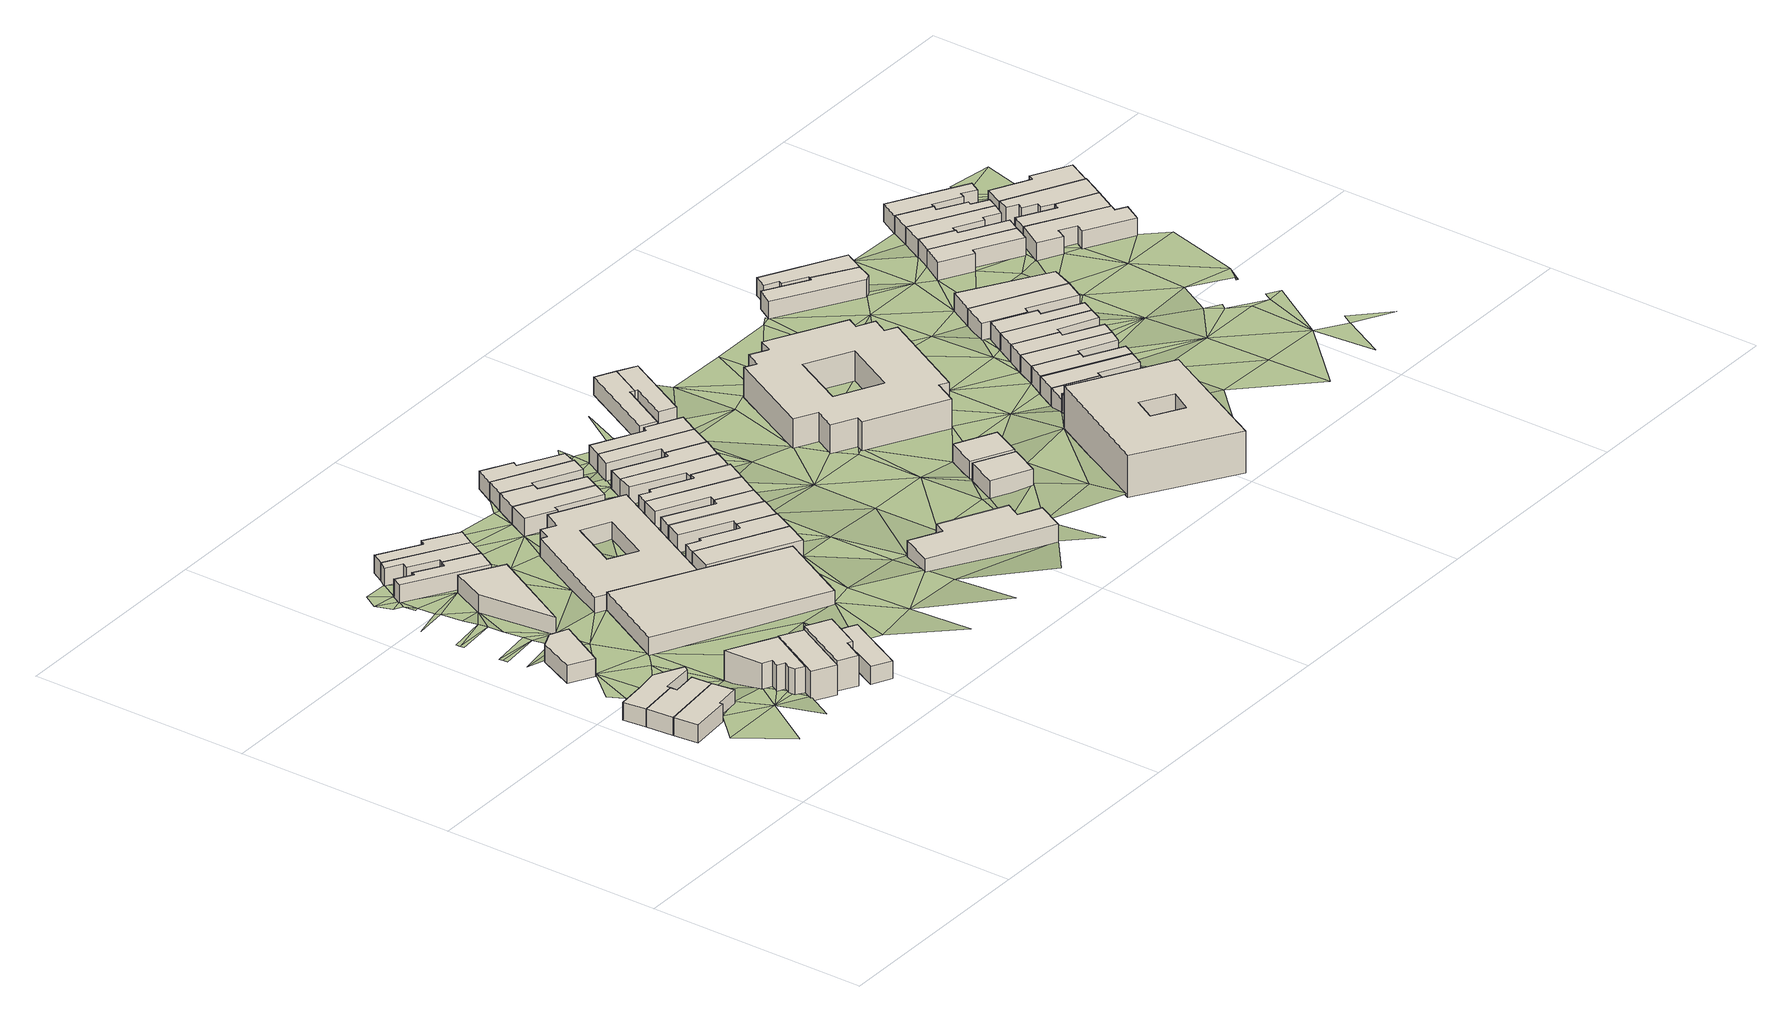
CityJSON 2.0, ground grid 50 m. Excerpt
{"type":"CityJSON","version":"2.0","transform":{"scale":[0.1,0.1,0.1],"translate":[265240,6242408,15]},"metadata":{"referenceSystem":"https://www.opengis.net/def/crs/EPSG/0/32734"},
"CityObjects":{
"building1":{"type":"Building","attributes":{"address":"89 Durham Avenue Salt River Cape Town","building":"house","building:levels":1,"building_height":4.1,"plus_code":"4FRW3F96+343","ground_height":18.33,"roof_height":22.43},"geometry":[{"type":"Solid","lod":"1","boundaries":[[[[0,1,2,3]],[[1,4,5,2]],[[4,6,7,5]],[[6,8,9,7]],[[8,10,11,9]],[[10,0,3,11]],[[3,2,5,7,9,11]],[[10,8,6,4,1,0]]]]}]},
"building2":{"type":"Building","attributes":{"address":"87 Durham Avenue Salt River Cape Town","building":"house","building:levels":1,"building_height":4.1,"plus_code":"4FRW3F96+34F","ground_height":18.33,"roof_height":22.43},"geometry":[{"type":"Solid","lod":"1","boundaries":[[[[1,0,3,2]],[[0,12,13,3]],[[12,14,15,13]],[[14,16,17,15]],[[16,18,19,17]],[[18,1,2,19]],[[2,3,13,15,17,19]],[[18,16,14,12,0,1]]]]}]},
"building3":{"type":"Building","attributes":{"address":"85 Durham Avenue Salt River Cape Town","building":"house","building:levels":1,"building_height":4.1,"plus_code":"4FRW3F96+443","ground_height":18.33,"roof_height":22.43},"geometry":[{"type":"Solid","lod":"1","boundaries":[[[[18,16,17,19]],[[16,20,21,17]],[[20,22,23,21]],[[22,24,25,23]],[[24,26,27,25]],[[26,28,29,27]],[[28,30,31,29]],[[30,18,19,31]],[[19,17,21,23,25,27,29,31]],[[30,28,26,24,22,20,16,18]]]]}]},
"building4":{"type":"Building","attributes":{"building":"yes","building:levels":1,"building_height":4.1,"plus_code":"4FRW3F96+54P","ground_height":17.93,"roof_height":22.03},"geometry":[{"type":"Solid","lod":"1","boundaries":[[[[32,33,34,35]],[[33,36,37,34]],[[36,38,39,37]],[[38,40,41,39]],[[40,32,35,41]],[[35,34,37,39,41]],[[40,38,36,33,32]]]]}]},
"building5":{"type":"Building","attributes":{"address":"1 Swift Street Salt River Cape Town","building":"house","building:levels":2,"building_height":6.9,"plus_code":"4FRW3F96+362","ground_height":18.33,"roof_height":25.23},"geometry":[{"type":"Solid","lod":"1","boundaries":[[[[42,43,44,45]],[[43,46,47,44]],[[46,48,49,47]],[[48,50,51,49]],[[50,52,53,51]],[[52,54,55,53]],[[54,56,57,55]],[[56,58,59,57]],[[58,42,45,59]],[[45,44,47,49,51,53,55,57,59]],[[58,56,54,52,50,48,46,43,42]]]]}]},
"building6":{"type":"Building","attributes":{"address":"3 Swift Street Salt River Cape Town","building":"house","building:levels":2,"building_height":6.9,"plus_code":"4FRW3F96+26P","ground_height":18.49,"roof_height":25.39},"geometry":[{"type":"Solid","lod":"1","boundaries":[[[[60,61,62,63]],[[61,64,65,62]],[[64,66,67,65]],[[66,68,69,67]],[[68,60,63,69]],[[63,62,65,67,69]],[[68,66,64,61,60]]]]}]},
"building7":{"type":"Building","attributes":{"address":"5 Swift Street Salt River Cape Town","building":"house","building:levels":2,"building_height":6.9,"plus_code":"4FRW3F96+27C","ground_height":19.42,"roof_height":26.32},"geometry":[{"type":"Solid","lod":"1","boundaries":[[[[70,71,72,73]],[[71,74,75,72]],[[74,76,77,75]],[[76,78,79,77]],[[78,80,81,79]],[[80,70,73,81]],[[73,72,75,77,79,81]],[[80,78,76,74,71,70]]]]}]},
"building8":{"type":"Building","attributes":{"address":"7 Swift Street Salt River Cape Town","building":"house","building:levels":1,"building_height":4.1,"plus_code":"4FRW3F96+278","ground_height":19.42,"roof_height":23.52},"geometry":[{"type":"Solid","lod":"1","boundaries":[[[[82,70,83,84]],[[70,80,85,83]],[[80,86,87,85]],[[86,88,89,87]],[[88,90,91,89]],[[90,82,84,91]],[[84,83,85,87,89,91]],[[90,88,86,80,70,82]]]]}]},
"building9":{"type":"Building","attributes":{"address":"80 Burns Road Salt River Cape Town","building":"house","building:levels":1,"building_height":4.1,"plus_code":"4FRW3F96+65W","ground_height":17.17,"roof_height":21.27},"geometry":[{"type":"Solid","lod":"1","boundaries":[[[[92,93,94,95]],[[93,96,97,94]],[[96,98,99,97]],[[98,92,95,99]],[[95,94,97,99]],[[98,96,93,92]]]]}]},
"building10":{"type":"Building","attributes":{"address":"78 Burns Road Salt River Cape Town","building":"house","building:levels":1,"building_height":4.1,"plus_code":"4FRW3F96+859","ground_height":17.17,"roof_height":21.27},"geometry":[{"type":"Solid","lod":"1","boundaries":[[[[100,101,102,103]],[[101,104,105,102]],[[104,106,107,105]],[[106,108,109,107]],[[108,110,111,109]],[[110,112,113,111]],[[112,114,115,113]],[[114,100,103,115]],[[103,102,105,107,109,111,113,115]],[[114,112,110,108,106,104,101,100]]]]}]},
"building11":{"type":"Building","attributes":{"address":"76 Burns Road Salt River Cape Town","building":"house","building:levels":1,"building_height":4.1,"plus_code":"4FRW3F96+85Q","ground_height":17.17,"roof_height":21.27},"geometry":[{"type":"Solid","lod":"1","boundaries":[[[[114,116,117,115]],[[116,118,119,117]],[[118,120,121,119]],[[120,122,123,121]],[[122,124,125,123]],[[124,126,127,125]],[[126,100,103,127]],[[100,114,115,103]],[[115,117,119,121,123,125,127,103]],[[100,126,124,122,120,118,116,114]]]]}]},
"building12":{"type":"Building","attributes":{"address":"74 Burns Road Salt River Cape Town","building":"house","building:levels":1,"building_height":4.1,"plus_code":"4FRW3F96+86V","ground_height":17.23,"roof_height":21.33},"geometry":[{"type":"Solid","lod":"1","boundaries":[[[[116,128,129,117]],[[128,130,131,129]],[[130,132,133,131]],[[132,134,135,133]],[[134,118,119,135]],[[118,116,117,119]],[[117,129,131,133,135,119]],[[118,134,132,130,128,116]]]]}]},
"building13":{"type":"Building","attributes":{"address":"4 Swift Street Salt River Cape Town","building":"retail","building:levels":1,"building_height":4.1,"plus_code":"4FRW3F96+47P","ground_height":17.9,"roof_height":22},"geometry":[{"type":"Solid","lod":"1","boundaries":[[[[136,137,138,139]],[[137,140,141,138]],[[140,142,143,141]],[[142,136,139,143]],[[139,138,141,143]],[[142,140,137,136]]]]}]},
"building14":{"type":"Building","attributes":{"address":"City Mission 73 Burns Road Salt River Cape Town","building":"yes","building:levels":1,"amenity":"social_facility","social_facility":"outreach","operator":"City Mission","building_height":4.1,"plus_code":"4FRW3F96+67V","ground_height":16.98,"roof_height":21.08},"geometry":[{"type":"Solid","lod":"1","boundaries":[[[[144,145,146,147]],[[145,148,149,146]],[[148,150,151,149]],[[150,152,153,151]],[[152,154,155,153]],[[154,156,157,155]],[[156,158,159,157]],[[158,144,147,159]],[[160,161,162,163]],[[161,164,165,162]],[[164,166,167,165]],[[166,160,163,167]],[[147,146,149,151,153,155,157,159],[163,162,165,167]],[[158,156,154,152,150,148,145,144],[166,164,161,160]]]]}]},
"building15":{"type":"Building","attributes":{"address":"74 Coleridge Road Salt River Cape Town","building":"house","building:levels":1,"building_height":4.1,"plus_code":"4FRW3F96+592","ground_height":18.26,"roof_height":22.36},"geometry":[{"type":"Solid","lod":"1","boundaries":[[[[168,169,170,171]],[[169,172,173,170]],[[172,174,175,173]],[[174,168,171,175]],[[171,170,173,175]],[[174,172,169,168]]]]}]},
"building16":{"type":"Building","attributes":{"address":"72 Coleridge Road Salt River Cape Town","building":"house","building:levels":1,"building_height":4.1,"plus_code":"4FRW3F96+598","ground_height":18.26,"roof_height":22.36},"geometry":[{"type":"Solid","lod":"1","boundaries":[[[[176,177,178,179]],[[177,180,181,178]],[[180,182,183,181]],[[182,184,185,183]],[[184,169,170,185]],[[169,168,171,170]],[[168,186,187,171]],[[186,176,179,187]],[[179,178,181,183,185,170,171,187]],[[186,168,169,184,182,180,177,176]]]]}]},
"building17":{"type":"Building","attributes":{"address":"71 Burns Road Salt River Cape Town","building":"house","building:levels":1,"building_height":4.1,"plus_code":"4FRW3F96+884","ground_height":16.98,"roof_height":21.08},"geometry":[{"type":"Solid","lod":"1","boundaries":[[[[188,189,190,191]],[[189,192,193,190]],[[192,194,195,193]],[[194,196,197,195]],[[196,198,199,197]],[[198,188,191,199]],[[191,190,193,195,197,199]],[[198,196,194,192,189,188]]]]}]},
"building18":{"type":"Building","attributes":{"address":"70 Coleridge Road Salt River Cape Town","building":"house","building:levels":1,"building_height":4.1,"plus_code":"4FRW3F96+59W","ground_height":18.25,"roof_height":22.35},"geometry":[{"type":"Solid","lod":"1","boundaries":[[[[200,201,202,203]],[[201,204,205,202]],[[204,206,207,205]],[[206,208,209,207]],[[208,210,211,209]],[[210,200,203,211]],[[203,202,205,207,209,211]],[[210,208,206,204,201,200]]]]}]},
"building19":{"type":"Building","attributes":{"address":"69 Burns Road Salt River Cape Town","building":"house","building:levels":1,"building_height":4.1,"plus_code":"4FRW3F96+889","ground_height":16.98,"roof_height":21.08},"geometry":[{"type":"Solid","lod":"1","boundaries":[[[[212,188,191,213]],[[188,198,199,191]],[[198,214,215,199]],[[214,216,217,215]],[[216,218,219,217]],[[218,212,213,219]],[[213,191,199,215,217,219]],[[218,216,214,198,188,212]]]]}]},
"building20":{"type":"Building","attributes":{"address":"68 Coleridge Road Salt River Cape Town","building":"house","building:levels":1,"building_height":4.1,"plus_code":"4FRW3F96+6C2","ground_height":18.06,"roof_height":22.16},"geometry":[{"type":"Solid","lod":"1","boundaries":[[[[220,221,222,223]],[[221,224,225,222]],[[224,226,227,225]],[[226,228,229,227]],[[228,230,231,229]],[[230,220,223,231]],[[223,222,225,227,229,231]],[[230,228,226,224,221,220]]]]}]},
"building21":{"type":"Building","attributes":{"address":"67 Burns Road Salt River Cape Town","building":"house","building:levels":1,"building_height":4.1,"plus_code":"4FRW3F96+88Q","ground_height":16.98,"roof_height":21.08},"geometry":[{"type":"Solid","lod":"1","boundaries":[[[[232,212,213,233]],[[212,218,219,213]],[[218,234,235,219]],[[234,236,237,235]],[[236,238,239,237]],[[238,232,233,239]],[[233,213,219,235,237,239]],[[238,236,234,218,212,232]]]]}]},
"building22":{"type":"Building","attributes":{"address":"66 Coleridge Road Salt River Cape Town","building":"house","building:levels":1,"building_height":4.1,"plus_code":"4FRW3F96+6CC","ground_height":18.06,"roof_height":22.16},"geometry":[{"type":"Solid","lod":"1","boundaries":[[[[240,241,242,243]],[[241,244,245,242]],[[244,246,247,245]],[[246,220,223,247]],[[220,230,231,223]],[[230,240,243,231]],[[243,242,245,247,223,231]],[[230,220,246,244,241,240]]]]}]},
"building23":{"type":"Building","attributes":{"address":"65 Burns Road Salt River Cape Town","building":"house","building:levels":1,"building_height":4.1,"plus_code":"4FRW3F96+89V","ground_height":16.74,"roof_height":20.84},"geometry":[{"type":"Solid","lod":"1","boundaries":[[[[248,249,250,251]],[[249,252,253,250]],[[252,254,255,253]],[[254,256,257,255]],[[256,258,259,257]],[[258,248,251,259]],[[251,250,253,255,257,259]],[[258,256,254,252,249,248]]]]}]},
"building24":{"type":"Building","attributes":{"address":"64 Coleridge Road Salt River Cape Town","building":"house","building:levels":1,"building_height":4.1,"plus_code":"4FRW3F96+6CM","ground_height":18.06,"roof_height":22.16},"geometry":[{"type":"Solid","lod":"1","boundaries":[[[[260,261,262,263]],[[261,264,265,262]],[[264,266,267,265]],[[266,268,269,267]],[[268,241,242,269]],[[241,240,243,242]],[[240,270,271,243]],[[270,260,263,271]],[[263,262,265,267,269,242,243,271]],[[270,240,241,268,266,264,261,260]]]]}]},
"building25":{"type":"Building","attributes":{"building":"school","building:levels":1,"building_height":4.1,"plus_code":"4FRW3F96+2FQ","ground_height":17.71,"roof_height":21.81},"geometry":[{"type":"Solid","lod":"1","boundaries":[[[[272,273,274,275]],[[273,276,277,274]],[[276,278,279,277]],[[278,280,281,279]],[[280,282,283,281]],[[282,284,285,283]],[[284,286,287,285]],[[286,272,275,287]],[[275,274,277,279,281,283,285,287]],[[286,284,282,280,278,276,273,272]]]]}]},
"building26":{"type":"Building","attributes":{"address":"62 Coleridge Road Salt River Cape Town","building":"house","building:levels":1,"building_height":4.1,"plus_code":"4FRW3F96+7C7","ground_height":17.47,"roof_height":21.57},"geometry":[{"type":"Solid","lod":"1","boundaries":[[[[288,289,290,291]],[[289,292,293,290]],[[292,294,295,293]],[[294,296,297,295]],[[296,298,299,297]],[[298,288,291,299]],[[291,290,293,295,297,299]],[[298,296,294,292,289,288]]]]}]},
"building27":{"type":"Building","attributes":{"address":"60 Coleridge Road Salt River Cape Town","building":"house","building:levels":1,"building_height":4.1,"plus_code":"4FRW3F96+7C9","ground_height":17.25,"roof_height":21.35},"geometry":[{"type":"Solid","lod":"1","boundaries":[[[[300,301,302,303]],[[301,304,305,302]],[[304,306,307,305]],[[306,308,309,307]],[[308,310,311,309]],[[310,300,303,311]],[[303,302,305,307,309,311]],[[310,308,306,304,301,300]]]]}]},
"building28":{"type":"Building","attributes":{"address":"58 Coleridge Road Salt River Cape Town","building":"house","building:levels":1,"building_height":4.1,"plus_code":"4FRW3F96+7CX","ground_height":17.21,"roof_height":21.31},"geometry":[{"type":"Solid","lod":"1","boundaries":[[[[312,313,314,315]],[[313,316,317,314]],[[316,318,319,317]],[[318,320,321,319]],[[320,322,323,321]],[[322,312,315,323]],[[315,314,317,319,321,323]],[[322,320,318,316,313,312]]]]}]},
"building29":{"type":"Building","attributes":{"address":"56 Coleridge Road Salt River Cape Town","building":"house","building:levels":1,"building_height":4.1,"plus_code":"4FRW3F96+8F3","ground_height":17.21,"roof_height":21.31},"geometry":[{"type":"Solid","lod":"1","boundaries":[[[[312,324,325,315]],[[324,326,327,325]],[[326,328,329,327]],[[328,330,331,329]],[[330,313,314,331]],[[313,312,315,314]],[[315,325,327,329,331,314]],[[313,330,328,326,324,312]]]]}]},
"building30":{"type":"Building","attributes":{"building":"school","building:levels":1,"building_height":4.1,"plus_code":"4FRW3F96+3HH","ground_height":17.55,"roof_height":21.65},"geometry":[{"type":"Solid","lod":"1","boundaries":[[[[332,333,334,335]],[[333,336,337,334]],[[336,338,339,337]],[[338,332,335,339]],[[335,334,337,339]],[[338,336,333,332]]]]}]},
"building31":{"type":"Building","attributes":{"address":"12 Dryden Street Salt River Cape Town","building":"house","building:levels":1,"building_height":4.1,"plus_code":"4FRW3F96+8FQ","ground_height":16.29,"roof_height":20.39},"geometry":[{"type":"Solid","lod":"1","boundaries":[[[[340,341,342,343]],[[341,344,345,342]],[[344,346,347,345]],[[346,348,349,347]],[[348,350,351,349]],[[350,340,343,351]],[[343,342,345,347,349,351]],[[350,348,346,344,341,340]]]]}]},
"building32":{"type":"Building","attributes":{"building":"school","building:levels":1,"building_height":4.1,"plus_code":"4FRW3F96+3JR","ground_height":17.13,"roof_height":21.23},"geometry":[{"type":"Solid","lod":"1","boundaries":[[[[352,353,354,355]],[[353,356,357,354]],[[356,358,359,357]],[[358,352,355,359]],[[355,354,357,359]],[[358,356,353,352]]]]}]},
"building33":{"type":"Building","attributes":{"address":"14 Dryden Street Salt River Cape Town","building":"house","building:levels":1,"building_height":4.1,"plus_code":"4FRW3F96+8GP","ground_height":16.29,"roof_height":20.39},"geometry":[{"type":"Solid","lod":"1","boundaries":[[[[350,348,349,351]],[[348,360,361,349]],[[360,362,363,361]],[[362,364,365,363]],[[364,366,367,365]],[[366,350,351,367]],[[351,349,361,363,365,367]],[[366,364,362,360,348,350]]]]}]},
"building34":{"type":"Building","attributes":{"building":"school","building:levels":2,"building_height":6.9,"plus_code":"4FRW3F96+6MG","ground_height":16.55,"roof_height":23.45},"geometry":[{"type":"Solid","lod":"1","boundaries":[[[[368,369,370,371]],[[369,372,373,370]],[[372,374,375,373]],[[374,376,377,375]],[[376,378,379,377]],[[378,380,381,379]],[[380,382,383,381]],[[382,384,385,383]],[[384,386,387,385]],[[386,388,389,387]],[[388,390,391,389]],[[390,392,393,391]],[[392,394,395,393]],[[394,396,397,395]],[[396,398,399,397]],[[398,400,401,399]],[[400,402,403,401]],[[402,368,371,403]],[[404,405,406,407]],[[405,408,409,406]],[[408,410,411,409]],[[410,404,407,411]],[[371,370,373,375,377,379,381,383,385,387,389,391,393,395,397,399,401,403],[407,406,409,411]],[[402,400,398,396,394,392,390,388,386,384,382,380,378,376,374,372,369,368],[410,408,405,404]]]]}]},
"building35":{"type":"Building","attributes":{"address":"Swift Studio 97 Cecil Road Salt River 7925 Cape Town","building":"apartments","building:levels":3,"building:flats":"2","building_height":9.7,"plus_code":"4FRW3F96+2M3","ground_height":18.46,"roof_height":28.16},"geometry":[{"type":"Solid","lod":"1","boundaries":[[[[412,413,414,415]],[[413,416,417,414]],[[416,418,419,417]],[[418,412,415,419]],[[420,421,422,423]],[[421,424,425,422]],[[424,426,427,425]],[[426,420,423,427]],[[415,414,417,419],[423,422,425,427]],[[418,416,413,412],[426,424,421,420]]]]}]},
"building36":{"type":"Building","attributes":{"address":"95 Cecil Road Salt River Cape Town","building":"house","building:levels":1,"building_height":4.1,"plus_code":"4FRW3F96+3P9","ground_height":18.45,"roof_height":22.55},"geometry":[{"type":"Solid","lod":"1","boundaries":[[[[428,429,430,431]],[[429,432,433,430]],[[432,434,435,433]],[[434,436,437,435]],[[436,438,439,437]],[[438,428,431,439]],[[431,430,433,435,437,439]],[[438,436,434,432,429,428]]]]}]},
"building37":{"type":"Building","attributes":{"address":"93 Cecil Road Salt River Cape Town","building":"house","building:levels":1,"building_height":4.1,"plus_code":"4FRW3F96+3QC","ground_height":17.13,"roof_height":21.23},"geometry":[{"type":"Solid","lod":"1","boundaries":[[[[440,441,442,443]],[[441,444,445,442]],[[444,446,447,445]],[[446,448,449,447]],[[448,450,451,449]],[[450,440,443,451]],[[443,442,445,447,449,451]],[[450,448,446,444,441,440]]]]}]},
"building38":{"type":"Building","attributes":{"address":"91 Cecil Road Salt River Cape Town","building":"house","building:levels":1,"building_height":4.1,"plus_code":"4FRW3F96+3QR","ground_height":17.13,"roof_height":21.23},"geometry":[{"type":"Solid","lod":"1","boundaries":[[[[450,448,449,451]],[[448,452,453,449]],[[452,454,455,453]],[[454,456,457,455]],[[456,458,459,457]],[[458,450,451,459]],[[451,449,453,455,457,459]],[[458,456,454,452,448,450]]]]}]},
"building39":{"type":"Building","attributes":{"address":"89 Cecil Road Salt River Cape Town","building":"house","building:levels":1,"building_height":4.1,"plus_code":"4FRW3F96+4Q4","ground_height":17.17,"roof_height":21.27},"geometry":[{"type":"Solid","lod":"1","boundaries":[[[[460,461,462,463]],[[461,464,465,462]],[[464,466,467,465]],[[466,468,469,467]],[[468,470,471,469]],[[470,460,463,471]],[[463,462,465,467,469,471]],[[470,468,466,464,461,460]]]]}]},
"building40":{"type":"Building","attributes":{"address":"87 Cecil Road Salt River Cape Town","building":"house","building:levels":1,"building_height":4.1,"plus_code":"4FRW3F96+4QG","ground_height":17.17,"roof_height":21.27},"geometry":[{"type":"Solid","lod":"1","boundaries":[[[[470,468,469,471]],[[468,472,473,469]],[[472,474,475,473]],[[474,476,477,475]],[[476,478,479,477]],[[478,470,471,479]],[[471,469,473,475,477,479]],[[478,476,474,472,468,470]]]]}]},
"building41":{"type":"Building","attributes":{"address":"85 Cecil Road Salt River Cape Town","building":"house","building:levels":1,"building_height":4.1,"plus_code":"4FRW3F96+4RJ","ground_height":17.17,"roof_height":21.27},"geometry":[{"type":"Solid","lod":"1","boundaries":[[[[478,476,477,479]],[[476,480,481,477]],[[480,482,483,481]],[[482,484,485,483]],[[484,486,487,485]],[[486,478,479,487]],[[479,477,481,483,485,487]],[[486,484,482,480,476,478]]]]}]},
"building42":{"type":"Building","attributes":{"address":"83 Cecil Road Salt River Cape Town","building":"house","building:levels":1,"building_height":4.1,"plus_code":"4FRW3F96+5Q5","ground_height":17.17,"roof_height":21.27},"geometry":[{"type":"Solid","lod":"1","boundaries":[[[[486,484,485,487]],[[484,488,489,485]],[[488,490,491,489]],[[490,492,493,491]],[[492,494,495,493]],[[494,486,487,495]],[[487,485,489,491,493,495]],[[494,492,490,488,484,486]]]]}]},
"building43":{"type":"Building","attributes":{"address":"Cecil Road Salt River Cape Town","building":"house","building:levels":1,"building_height":4.1,"plus_code":"4FRW3F96+8QC","ground_height":16.06,"roof_height":20.16},"geometry":[{"type":"Solid","lod":"1","boundaries":[[[[496,497,498,499]],[[497,500,501,498]],[[500,502,503,501]],[[502,504,505,503]],[[504,506,507,505]],[[506,508,509,507]],[[508,496,499,509]],[[499,498,501,503,505,507,509]],[[508,506,504,502,500,497,496]]]]}]},
"building44":{"type":"Building","attributes":{"address":"81 Cecil Road Salt River Cape Town","building":"house","building:levels":1,"building_height":4.1,"plus_code":"4FRW3F96+5R3","ground_height":17.17,"roof_height":21.27},"geometry":[{"type":"Solid","lod":"1","boundaries":[[[[494,492,493,495]],[[492,510,511,493]],[[510,512,513,511]],[[512,514,515,513]],[[514,516,517,515]],[[516,494,495,517]],[[495,493,511,513,515,517]],[[516,514,512,510,492,494]]]]}]},
"building45":{"type":"Building","attributes":{"address":"Cecil Road Salt River Cape Town","building":"house","building:levels":1,"building_height":4.1,"plus_code":"4FRW3F96+8QV","ground_height":16.06,"roof_height":20.16},"geometry":[{"type":"Solid","lod":"1","boundaries":[[[[518,519,520,521]],[[519,522,523,520]],[[522,524,525,523]],[[524,526,527,525]],[[526,528,529,527]],[[528,497,498,529]],[[497,496,499,498]],[[496,518,521,499]],[[521,520,523,525,527,529,498,499]],[[496,497,528,526,524,522,519,518]]]]}]},
"building46":{"type":"Building","attributes":{"address":"79 Cecil Road Salt River Cape Town","building":"house","building:levels":1,"building_height":4.1,"plus_code":"4FRW3F96+5RM","ground_height":16.65,"roof_height":20.75},"geometry":[{"type":"Solid","lod":"1","boundaries":[[[[530,531,532,533]],[[531,534,535,532]],[[534,536,537,535]],[[536,538,539,537]],[[538,540,541,539]],[[540,530,533,541]],[[533,532,535,537,539,541]],[[540,538,536,534,531,530]]]]}]},
"building47":{"type":"Building","attributes":{"address":"77 Cecil Road Salt River Cape Town","building":"house","building:levels":1,"building_height":4.1,"plus_code":"4FRW3F96+6R5","ground_height":16.65,"roof_height":20.75},"geometry":[{"type":"Solid","lod":"1","boundaries":[[[[530,540,541,533]],[[540,542,543,541]],[[542,544,545,543]],[[544,530,533,545]],[[533,541,543,545]],[[544,542,540,530]]]]}]},
"building48":{"type":"Building","attributes":{"address":"75A Cecil Road Salt River Cape Town","building":"house","building:levels":1,"building_height":4.1,"plus_code":"4FRW3F96+7V8","ground_height":16.33,"roof_height":20.43},"geometry":[{"type":"Solid","lod":"1","boundaries":[[[[546,547,548,549]],[[547,550,551,548]],[[550,552,553,551]],[[552,554,555,553]],[[554,556,557,555]],[[556,546,549,557]],[[549,548,551,553,555,557]],[[556,554,552,550,547,546]]]]}]},
"building49":{"type":"Building","attributes":{"address":"75 Cecil Road Salt River Cape Town","building":"house","building:levels":1,"building_height":4.1,"plus_code":"4FRW3F96+7VH","ground_height":16.27,"roof_height":20.37},"geometry":[{"type":"Solid","lod":"1","boundaries":[[[[558,546,549,559]],[[546,556,557,549]],[[556,560,561,557]],[[560,562,563,561]],[[562,564,565,563]],[[564,558,559,565]],[[559,549,557,561,563,565]],[[564,562,560,556,546,558]]]]}]},
"building50":{"type":"Building","attributes":{"address":"73 Cecil Road Salt River Cape Town","building":"house","building:levels":1,"building_height":4.1,"plus_code":"4FRW3F96+7VX","ground_height":16.07,"roof_height":20.17},"geometry":[{"type":"Solid","lod":"1","boundaries":[[[[566,567,568,569]],[[567,570,571,568]],[[570,572,573,571]],[[572,574,575,573]],[[574,576,577,575]],[[576,578,579,577]],[[578,580,581,579]],[[580,566,569,581]],[[569,568,571,573,575,577,579,581]],[[580,578,576,574,572,570,567,566]]]]}]},
"building51":{"type":"Building","attributes":{"address":"71 Cecil Road Salt River Cape Town","building":"house","building:levels":1,"building_height":4.1,"plus_code":"4FRW3F96+8W2","ground_height":16.07,"roof_height":20.17},"geometry":[{"type":"Solid","lod":"1","boundaries":[[[[580,578,579,581]],[[578,582,583,579]],[[582,584,585,583]],[[584,586,587,585]],[[586,588,589,587]],[[588,590,591,589]],[[590,592,593,591]],[[592,580,581,593]],[[581,579,583,585,587,589,591,593]],[[592,590,588,586,584,582,578,580]]]]}]},
"building52":{"type":"Building","attributes":{"address":"88 Fenton Road Salt River Cape Town","building":"house","building:levels":1,"building_height":4.1,"plus_code":"4FRW3F96+6XF","ground_height":16.35,"roof_height":20.45},"geometry":[{"type":"Solid","lod":"1","boundaries":[[[[594,595,596,597]],[[595,598,599,596]],[[598,600,601,599]],[[600,602,603,601]],[[602,604,605,603]],[[604,606,607,605]],[[606,608,609,607]],[[608,610,611,609]],[[610,612,613,611]],[[612,594,597,613]],[[597,596,599,601,603,605,607,609,611,613]],[[612,610,608,606,604,602,600,598,595,594]]]]}]},
"building53":{"type":"Building","attributes":{"address":"69 Cecil Road Salt River Cape Town","building":"house","building:levels":1,"building_height":4.1,"plus_code":"4FRW3F96+8WF","ground_height":15.91,"roof_height":20.01},"geometry":[{"type":"Solid","lod":"1","boundaries":[[[[614,615,616,617]],[[615,618,619,616]],[[618,620,621,619]],[[620,622,623,621]],[[622,624,625,623]],[[624,626,627,625]],[[626,628,629,627]],[[628,614,617,629]],[[617,616,619,621,623,625,627,629]],[[628,626,624,622,620,618,615,614]]]]}]},
"building54":{"type":"Building","attributes":{"address":"86 Fenton Road Salt River Cape Town","building":"house","building:levels":1,"building_height":4.1,"plus_code":"4FRW3F96+6XP","ground_height":16.27,"roof_height":20.37},"geometry":[{"type":"Solid","lod":"1","boundaries":[[[[630,631,632,633]],[[631,634,635,632]],[[634,636,637,635]],[[636,638,639,637]],[[638,640,641,639]],[[640,630,633,641]],[[633,632,635,637,639,641]],[[640,638,636,634,631,630]]]]}]},
"building55":{"type":"Building","attributes":{"address":"84 Fenton Road Salt River Cape Town","building":"house","building:levels":1,"building_height":4.1,"plus_code":"4FRW3F96+7X5","ground_height":16.27,"roof_height":20.37},"geometry":[{"type":"Solid","lod":"1","boundaries":[[[[634,642,643,635]],[[642,644,645,643]],[[644,646,647,645]],[[646,648,649,647]],[[648,650,651,649]],[[650,652,653,651]],[[652,654,655,653]],[[654,636,637,655]],[[636,634,635,637]],[[635,643,645,647,649,651,653,655,637]],[[636,654,652,650,648,646,644,642,634]]]]}]},
"building56":{"type":"Building","attributes":{"address":"82 Fenton Road Salt River Cape Town","building":"house","building:levels":1,"building_height":4.1,"plus_code":"4FRW3F96+7XH","ground_height":16.1,"roof_height":20.2},"geometry":[{"type":"Solid","lod":"1","boundaries":[[[[656,657,658,659]],[[657,660,661,658]],[[660,662,663,661]],[[662,664,665,663]],[[664,666,667,665]],[[666,656,659,667]],[[659,658,661,663,665,667]],[[666,664,662,660,657,656]]]]}]},
"terrain1":{"type":"TINRelief","geometry":[{"type":"CompositeSurface","lod":"1","boundaries":[[[668,669,670]],[[668,671,669]],[[672,673,671]],[[674,675,676]],[[677,678,675]],[[679,12,680]],[[681,680,12]],[[671,668,672]],[[675,674,677]],[[12,22,681]],[[672,682,0]],[[668,683,672]],[[12,0,682]],[[684,685,668]],[[22,12,682]],[[683,682,672]],[[674,686,677]],[[687,36,688]],[[22,682,24]],[[685,689,668]],[[24,686,674]],[[683,668,690]],[[689,691,668]],[[668,691,690]],[[692,693,694]],[[695,692,694]],[[43,24,682]],[[688,36,696]],[[682,683,43]],[[689,685,697]],[[698,683,690]],[[699,690,691]],[[700,701,702]],[[43,686,24]],[[703,700,704]],[[705,677,686]],[[706,695,694]],[[33,677,707]],[[707,677,705]],[[36,33,696]],[[686,43,705]],[[704,700,702]],[[708,696,33]],[[696,708,694]],[[709,710,711]],[[706,694,708]],[[712,706,708]],[[33,707,708]],[[713,705,43]],[[702,712,714]],[[715,716,717]],[[43,61,713]],[[714,704,702]],[[718,719,720]],[[716,718,717]],[[714,721,704]],[[712,708,714]],[[720,717,718]],[[710,721,714]],[[715,722,723]],[[715,717,722]],[[724,725,726]],[[724,726,727]],[[705,136,707]],[[707,728,708]],[[711,710,729]],[[729,720,711]],[[720,729,717]],[[713,61,730]],[[722,731,723]],[[710,714,729]],[[732,722,733]],[[731,722,734]],[[732,734,722]],[[136,728,707]],[[713,735,705]],[[734,736,731]],[[729,112,717]],[[728,737,708]],[[738,734,732]],[[735,713,730]],[[732,739,738]],[[708,737,93]],[[735,730,70]],[[740,734,738]],[[93,112,729]],[[70,82,735]],[[705,735,741]],[[136,742,728]],[[112,93,743]],[[93,737,743]],[[112,743,114]],[[737,728,744]],[[82,745,741]],[[735,82,741]],[[116,114,743]],[[136,172,742]],[[737,744,743]],[[746,745,747]],[[746,741,745]],[[743,189,116]],[[748,172,136]],[[128,116,189]],[[744,189,743]],[[169,742,172]],[[749,750,751]],[[744,152,150]],[[741,746,752]],[[160,751,750]],[[169,184,742]],[[188,753,128]],[[744,150,189]],[[754,742,184]],[[189,188,128]],[[755,750,749]],[[741,752,748]],[[754,201,742]],[[148,145,150]],[[145,189,150]],[[750,755,160]],[[756,184,757]],[[754,184,756]],[[188,758,753]],[[759,752,746]],[[760,172,748]],[[145,192,189]],[[761,762,746]],[[763,754,756]],[[764,742,201]],[[752,760,748]],[[746,762,759]],[[188,212,758]],[[763,756,765]],[[766,754,763]],[[760,752,767]],[[767,752,759]],[[145,764,192]],[[232,758,212]],[[768,194,192]],[[763,765,769]],[[201,770,764]],[[763,769,766]],[[770,771,764]],[[770,220,771]],[[768,192,764]],[[764,771,772]],[[760,773,168]],[[767,773,760]],[[759,774,767]],[[770,775,220]],[[764,772,776]],[[777,778,216]],[[246,771,220]],[[779,764,776]],[[186,168,773]],[[764,780,768]],[[768,781,782]],[[773,767,774]],[[776,783,779]],[[778,784,785]],[[781,768,780]],[[764,779,780]],[[786,759,762]],[[787,782,781]],[[777,784,778]],[[781,780,787]],[[773,788,186]],[[789,777,782]],[[788,790,186]],[[789,782,787]],[[786,762,791]],[[792,780,779]],[[774,276,273]],[[784,777,789]],[[793,790,788]],[[779,261,260]],[[794,773,774]],[[273,795,774]],[[260,792,779]],[[784,789,796]],[[773,794,788]],[[313,797,784]],[[796,313,784]],[[795,794,774]],[[796,789,798]],[[330,799,797]],[[800,793,788]],[[797,313,330]],[[801,802,799]],[[789,803,798]],[[273,804,795]],[[240,793,800]],[[799,805,801]],[[799,330,805]],[[806,796,798]],[[800,788,794]],[[801,805,807]],[[803,808,798]],[[800,270,240]],[[806,798,808]],[[809,805,330]],[[809,330,810]],[[811,786,812]],[[804,813,814]],[[804,815,795]],[[811,814,786]],[[794,795,816]],[[810,330,817]],[[298,270,818]],[[800,818,270]],[[811,804,814]],[[310,298,818]],[[816,800,794]],[[810,817,819]],[[815,816,795]],[[819,817,820]],[[804,336,815]],[[819,820,821]],[[818,822,310]],[[823,804,811]],[[824,810,819]],[[820,825,821]],[[818,800,826]],[[336,804,823]],[[818,827,822]],[[825,820,828]],[[333,815,336]],[[800,816,829]],[[822,827,828]],[[818,826,827]],[[800,830,826]],[[815,333,816]],[[800,829,830]],[[825,828,831]],[[823,811,832]],[[832,811,833]],[[333,834,816]],[[828,835,831]],[[836,825,831]],[[352,816,834]],[[829,816,837]],[[838,828,827]],[[834,333,839]],[[830,840,826]],[[837,816,352]],[[826,838,827]],[[841,830,829]],[[842,836,831]],[[831,843,842]],[[838,835,828]],[[841,829,837]],[[823,832,844]],[[845,834,839]],[[823,844,839]],[[839,844,845]],[[826,846,838]],[[838,847,835]],[[352,848,837]],[[412,832,833]],[[358,845,844]],[[352,358,849]],[[850,835,847]],[[832,412,844]],[[848,352,849]],[[847,838,846]],[[412,358,844]],[[849,358,851]],[[852,853,854]],[[847,846,855]],[[854,853,856]],[[846,857,855]],[[851,848,849]],[[851,358,412]],[[858,859,860]],[[861,862,848]],[[855,863,847]],[[861,848,851]],[[864,853,852]],[[856,853,864]],[[865,866,855]],[[867,860,859]],[[863,855,866]],[[868,412,869]],[[412,868,851]],[[434,869,412]],[[870,861,851]],[[868,450,851]],[[871,851,450]],[[434,412,872]],[[873,861,870]],[[870,851,874]],[[875,863,866]],[[851,871,874]],[[876,866,877]],[[438,436,434]],[[866,876,875]],[[874,878,870]],[[438,434,872]],[[879,872,880]],[[881,873,870]],[[878,881,870]],[[882,877,883]],[[884,873,882]],[[428,438,872]],[[885,886,887]],[[888,885,889]],[[875,876,890]],[[891,882,873]],[[889,885,887]],[[881,878,892]],[[428,872,893]],[[877,894,876]],[[894,877,882]],[[891,873,881]],[[895,875,890]],[[879,893,872]],[[887,428,893]],[[896,881,892]],[[890,876,894]],[[887,893,889]],[[897,464,898]],[[894,882,891]],[[899,881,896]],[[899,891,881]],[[900,898,474]],[[893,901,889]],[[464,474,898]],[[896,902,899]],[[464,901,893]],[[891,899,530]],[[893,879,903]],[[894,904,890]],[[905,899,902]],[[482,480,484]],[[894,891,544]],[[879,906,903]],[[530,544,891]],[[490,488,484]],[[907,908,909]],[[910,464,893]],[[911,908,907]],[[514,905,902]],[[910,474,464]],[[480,490,484]],[[474,910,476]],[[514,512,912]],[[514,912,905]],[[903,910,893]],[[905,912,913]],[[912,512,510]],[[894,544,914]],[[894,914,904]],[[476,915,480]],[[912,916,913]],[[490,480,915]],[[904,914,917]],[[915,476,910]],[[912,510,916]],[[915,492,490]],[[906,918,903]],[[917,914,496]],[[544,919,547]],[[915,510,492]],[[920,919,544]],[[544,547,914]],[[910,903,918]],[[915,916,510]],[[518,496,921]],[[921,496,914]],[[922,915,910]],[[923,547,919]],[[924,916,915]],[[925,518,921]],[[916,924,926]],[[546,914,547]],[[927,919,920]],[[910,928,922]],[[927,923,919]],[[914,929,921]],[[930,910,918]],[[926,924,920]],[[929,914,546]],[[930,928,910]],[[918,931,932]],[[924,915,933]],[[933,915,922]],[[922,928,934]],[[580,921,929]],[[927,920,935]],[[936,920,924]],[[937,930,918]],[[938,923,939]],[[921,580,592]],[[927,939,923]],[[937,928,930]],[[918,940,937]],[[936,924,933]],[[941,935,920]],[[927,935,939]],[[942,932,943]],[[941,920,936]],[[944,937,940]],[[945,946,947]],[[947,948,945]],[[935,949,939]],[[939,949,950]],[[947,946,560]],[[933,951,936]],[[933,952,951]],[[953,941,936]],[[950,949,560]],[[954,941,953]],[[955,952,956]],[[949,640,560]],[[947,957,958]],[[947,560,957]],[[951,952,955]],[[954,953,959]],[[640,957,560]],[[588,960,590]],[[936,961,953]],[[590,620,962]],[[957,640,646]],[[620,590,960]],[[640,650,646]],[[963,957,646]],[[951,964,936]],[[650,640,654]],[[965,960,966]],[[644,963,646]],[[967,654,640]],[[650,648,646]],[[965,620,960]],[[963,644,965]],[[964,961,936]],[[654,652,650]],[[624,620,965]],[[626,968,969]],[[965,644,970]],[[620,624,622]],[[971,654,967]],[[965,970,624]],[[970,626,624]],[[970,660,626]],[[972,973,974]],[[968,626,660]],[[660,974,968]],[[660,970,662]],[[972,974,975]],[[974,660,975]]]}]}
},
"vertices":[
[169,344,33],[20,329,33],[20,329,74],[169,344,74],[25,272,33],[25,272,74],[118,280,33],[118,280,74],[118,288,33],[118,288,74],[176,293,33],[176,293,74],
[165,390,33],[165,390,74],[109,385,33],[109,385,74],[108,400,33],[108,400,74],[14,391,33],[14,391,74],
[108,408,33],[108,408,74],[182,413,33],[182,413,74],[189,424,33],[189,424,74],[127,457,33],[127,457,74],[80,450,33],[80,450,74],[8,443,33],[8,443,74],
[116,588,29],[176,697,29],[176,697,70],[116,588,70],[136,715,29],[136,715,70],[101,700,29],[101,700,70],[62,617,29],[62,617,70],
[351,315,33],[247,371,33],[247,371,102],[351,315,102],[250,282,33],[250,282,102],[271,271,33],[271,271,102],[261,253,33],[261,253,102],[278,245,33],[278,245,102],[271,231,33],[271,231,102],[271,217,33],[271,217,102],[291,206,33],[291,206,102],
[400,287,35],[351,315,35],[351,315,104],[400,287,104],[291,206,35],[291,206,104],[279,184,35],[279,184,104],[330,156,35],[330,156,104],
[453,259,44],[400,287,44],[400,287,113],[453,259,113],[330,156,44],[330,156,113],[371,134,44],[371,134,113],[397,181,44],[397,181,113],[408,175,44],[408,175,113],
[503,233,44],[453,259,85],[503,233,85],[408,175,85],[416,171,44],[416,171,85],[389,118,44],[389,118,85],[432,96,44],[432,96,85],
[206,750,22],[312,946,22],[312,946,63],[206,750,63],[223,1000,22],[223,1000,63],[186,924,22],[186,924,63],
[244,1054,22],[236,1042,22],[236,1042,63],[244,1054,63],[177,1078,22],[177,1078,63],[173,1070,22],[173,1070,63],[136,1092,22],[136,1092,63],[124,1071,22],[124,1071,63],[293,970,22],[293,970,63],[317,1011,22],[317,1011,63],
[338,1052,22],[338,1052,63],[171,1150,22],[171,1150,63],[158,1132,22],[158,1132,63],[193,1111,22],[193,1111,63],[186,1099,22],[186,1099,63],[248,1062,22],[248,1062,63],
[360,1089,22],[360,1089,63],[286,1134,22],[286,1134,63],[278,1123,22],[278,1123,63],[187,1177,22],[187,1177,63],
[333,718,29],[242,550,29],[242,550,70],[333,718,70],[600,359,29],[600,359,70],[689,525,29],[689,525,70],
[667,913,20],[513,994,20],[513,994,61],[667,913,61],[492,955,20],[492,955,61],[460,972,20],[460,972,61],[446,945,20],[446,945,61],[432,952,20],[432,952,61],[315,734,20],[315,734,61],[515,628,20],[515,628,61],[502,907,20],[565,875,20],[565,875,61],[502,907,61],[509,767,20],[509,767,61],[446,800,20],[446,800,61],
[741,570,33],[551,669,33],[551,669,74],[741,570,74],[524,617,33],[524,617,74],[714,518,33],[714,518,74],
[686,660,33],[678,645,33],[678,645,74],[686,660,74],[599,687,33],[599,687,74],[595,679,33],[595,679,74],[565,695,33],[565,695,74],[765,618,33],[765,618,74],
[498,1067,20],[475,1022,20],[475,1022,61],[498,1067,61],[540,988,20],[540,988,61],[545,998,20],[545,998,61],[642,947,20],[642,947,61],[660,982,20],[660,982,61],
[790,666,32],[605,766,32],[605,766,73],[790,666,73],[585,729,32],[585,729,73],[693,671,32],[693,671,73],[686,660,32],[686,660,73],[765,618,32],[765,618,73],
[525,1117,20],[525,1117,61],[677,1015,20],[677,1015,61],[582,1067,20],[582,1067,61],[589,1082,20],[589,1082,61],
[736,751,31],[729,739,31],[729,739,72],[736,751,72],[622,797,31],[622,797,72],[605,766,31],[605,766,72],[790,666,31],[790,666,72],[813,710,31],[813,710,72],
[548,1158,20],[548,1158,61],[593,1089,20],[593,1089,61],[694,1037,20],[694,1037,61],[712,1072,20],[712,1072,61],
[840,758,31],[652,858,31],[652,858,72],[840,758,72],[633,820,31],[633,820,72],[742,763,31],[742,763,72],
[548,1158,17],[712,1072,17],[712,1072,58],[548,1158,58],[726,1105,17],[726,1105,58],[633,1156,17],[633,1156,58],[639,1166,17],[639,1166,58],[573,1202,17],[573,1202,58],
[788,844,31],[781,831,31],[781,831,72],[788,844,72],[694,877,31],[694,877,72],[689,869,31],[689,869,72],[665,882,31],[665,882,72],[865,804,31],[865,804,72],
[1066,274,27],[924,347,27],[924,347,68],[1066,274,68],[910,321,27],[910,321,68],[841,357,27],[841,357,68],[805,287,27],[805,287,68],[1065,153,27],[1065,153,68],[1097,215,27],[1097,215,68],[1048,240,27],[1048,240,68],
[701,953,25],[686,920,25],[686,920,66],[701,953,66],[795,861,25],[795,861,66],[788,844,25],[788,844,66],[865,804,25],[865,804,66],[891,853,25],[891,853,66],
[836,942,23],[829,929,23],[829,929,64],[836,942,64],[719,987,23],[719,987,64],[701,953,23],[701,953,64],[891,853,23],[891,853,64],[918,899,23],[918,899,64],
[943,949,22],[755,1047,22],[755,1047,63],[943,949,63],[735,1013,22],[735,1013,63],[844,957,22],[844,957,63],[836,942,22],[836,942,63],[918,899,22],[918,899,63],
[967,993,22],[967,993,63],[890,1033,22],[890,1033,63],[884,1022,22],[884,1022,63],[772,1080,22],[772,1080,63],
[1241,383,26],[1155,427,26],[1155,427,67],[1241,383,67],[1120,360,26],[1120,360,67],[1206,316,26],[1206,316,67],
[999,1233,13],[902,1051,13],[902,1051,54],[999,1233,54],[935,1033,13],[935,1033,54],[994,1142,13],[994,1142,54],[1004,1137,13],[1004,1137,54],[1043,1210,13],[1043,1210,54],
[1197,505,21],[1163,439,21],[1163,439,62],[1197,505,62],[1252,395,21],[1252,395,62],[1285,461,21],[1285,461,62],
[1010,1134,13],[1010,1134,54],[966,1053,13],[966,1053,54],[1002,1034,13],[1002,1034,54],[1084,1188,13],[1084,1188,54],
[1261,1015,15],[1245,986,15],[1245,986,84],[1261,1015,84],[1206,1007,15],[1206,1007,84],[1188,973,15],[1188,973,84],[1162,987,15],[1162,987,84],[1059,794,15],[1059,794,84],[1110,767,15],[1110,767,84],[1085,721,15],[1085,721,84],[1138,693,15],[1138,693,84],[1130,678,15],[1130,678,84],[1304,585,15],[1304,585,84],[1332,637,15],[1332,637,84],[1352,626,15],[1352,626,84],[1463,832,15],[1463,832,84],[1437,846,15],[1437,846,84],[1456,880,15],[1456,880,84],[1417,900,15],[1417,900,84],[1430,925,15],[1430,925,84],[1238,900,15],[1340,847,15],[1340,847,84],[1238,900,84],[1277,728,15],[1277,728,84],[1175,781,15],[1175,781,84],
[1410,389,35],[1271,134,35],[1271,134,132],[1410,389,132],[1482,1,35],[1482,1,132],[1624,267,35],[1624,267,132],[1446,235,35],[1514,195,35],[1514,195,132],[1446,235,132],[1485,147,35],[1485,147,132],[1418,186,35],[1418,186,132],
[1631,337,34],[1460,431,34],[1460,431,75],[1631,337,75],[1439,391,34],[1439,391,75],[1527,342,34],[1527,342,75],[1533,354,34],[1533,354,75],[1615,309,34],[1615,309,75],
[1460,431,21],[1631,337,21],[1631,337,62],[1460,431,62],[1646,366,21],[1646,366,62],[1570,408,21],[1570,408,62],[1577,423,21],[1577,423,62],[1482,473,21],[1482,473,62],
[1582,433,21],[1582,433,62],[1665,390,21],[1665,390,62],[1682,421,21],[1682,421,62],[1505,516,21],[1505,516,62],
[1505,516,22],[1682,421,22],[1682,421,63],[1505,516,63],[1696,447,22],[1696,447,63],[1614,491,22],[1614,491,63],[1620,503,22],[1620,503,63],[1526,553,22],[1526,553,63],
[1626,513,22],[1626,513,63],[1706,473,22],[1706,473,63],[1723,500,22],[1723,500,63],[1547,595,22],[1547,595,63],
[1739,529,22],[1739,529,63],[1657,573,22],[1657,573,63],[1663,583,22],[1663,583,63],[1568,634,22],[1568,634,63],
[1668,593,22],[1668,593,63],[1753,553,22],[1753,553,63],[1767,581,22],[1767,581,63],[1592,676,22],[1592,676,63],
[1646,1057,11],[1555,1113,11],[1555,1113,52],[1646,1057,52],[1551,1106,11],[1551,1106,52],[1458,1161,11],[1458,1161,52],[1436,1125,11],[1436,1125,52],[1616,1018,11],[1616,1018,52],[1630,1023,11],[1630,1023,52],
[1782,609,22],[1782,609,63],[1697,654,22],[1697,654,63],[1704,667,22],[1704,667,63],[1614,716,22],[1614,716,63],
[1670,1102,11],[1494,1197,11],[1494,1197,52],[1670,1102,52],[1479,1169,11],[1479,1169,52],[1509,1153,11],[1509,1153,52],[1504,1145,11],[1504,1145,52],[1557,1116,11],[1557,1116,52],
[1637,788,16],[1607,732,16],[1607,732,57],[1637,788,57],[1695,685,16],[1695,685,57],[1703,697,16],[1703,697,57],[1807,640,16],[1807,640,57],[1831,683,16],[1831,683,57],
[1852,731,16],[1852,731,57],[1668,844,16],[1668,844,57],
[1775,987,13],[1747,941,13],[1747,941,54],[1775,987,54],[1818,901,13],[1818,901,54],[1825,913,13],[1825,913,54],[1925,856,13],[1925,856,54],[1944,892,13],[1944,892,54],
[1796,1024,13],[1796,1024,54],[1961,921,13],[1961,921,54],[1862,976,13],[1862,976,54],[1867,984,13],[1867,984,54],
[1796,1024,11],[1867,984,11],[1867,984,52],[1796,1024,52],[1873,996,11],[1873,996,52],[1934,962,11],[1934,962,52],[1940,972,11],[1940,972,52],[1975,952,11],[1975,952,52],[1991,978,11],[1991,978,52],[1822,1073,11],[1822,1073,52],
[2003,1000,11],[2003,1000,52],[1967,1021,11],[1967,1021,52],[1971,1029,11],[1971,1029,52],[1910,1064,11],[1910,1064,52],[1918,1074,11],[1918,1074,52],[1844,1116,11],[1844,1116,52],
[2120,790,14],[1954,884,14],[1954,884,55],[2120,790,55],[1919,827,14],[1919,827,55],[1971,798,14],[1971,798,55],[1983,819,14],[1983,819,55],[2020,799,14],[2020,799,55],[2009,780,14],[2009,780,55],[2113,722,14],[2113,722,55],[2136,762,14],[2136,762,55],[2112,776,14],[2112,776,55],
[1844,1116,9],[1918,1074,9],[1918,1074,50],[1844,1116,50],[1924,1084,9],[1924,1084,50],[1984,1050,9],[1984,1050,50],[1990,1061,9],[1990,1061,50],[2021,1043,9],[2021,1043,50],[2035,1067,9],[2035,1067,50],[1870,1161,9],[1870,1161,50],
[1954,884,13],[2120,790,13],[2120,790,54],[1954,884,54],[2148,840,13],[2148,840,54],[2062,885,13],[2062,885,54],[2054,872,13],[2054,872,54],[1974,918,13],[1974,918,54],
[2176,891,13],[2176,891,54],[2006,980,13],[2006,980,54],[1995,954,13],[1995,954,54],[2018,941,13],[2018,941,54],[2011,928,13],[2011,928,54],[2042,912,13],[2042,912,54],[2036,900,13],[2036,900,54],
[2176,891,11],[2205,946,11],[2205,946,52],[2176,891,52],[2121,990,11],[2121,990,52],[2115,978,11],[2115,978,52],[2029,1023,11],[2029,1023,52],[2006,980,11],[2006,980,52],
[209,220,47],[59,220,47],[130,102,51],[118,280,47],[176,293,47],[118,288,47],[127,457,34],[76,486,34],[80,450,34],[116,588,34],[59,520,34],[109,385,34],[108,400,34],[108,408,34],[209,370,33],[250,282,47],[235,113,53],[279,184,47],[209,520,33],[101,700,33],[60,713,33],[271,217,47],[261,253,47],[271,231,47],[60,772,27],[61,761,27],[157,772,26],[60,781,27],[161,732,29],[291,206,45],[271,271,47],[278,245,47],[54,872,27],[55,863,27],[147,871,26],[54,881,27],[144,893,26],[242,550,33],[156,792,26],[209,670,29],[206,750,26],[59,970,24],[136,978,23],[129,987,24],[150,837,26],[359,370,35],[186,924,23],[82,1101,24],[95,1064,24],[124,1071,24],[114,1053,24],[117,1025,24],[125,1026,24],[141,929,23],[136,1092,23],[102,1134,24],[408,175,45],[397,181,45],[371,134,53],[416,171,45],[315,734,29],[223,1000,23],[400,287,45],[158,1132,23],[177,1078,23],[173,1070,23],[186,1099,23],[510,370,37],[193,1111,23],[359,820,24],[244,1054,23],[236,1042,23],[248,1062,23],[600,359,43],[515,628,33],[359,970,22],[432,952,22],[554,208,44],[660,220,48],[660,70,56],[689,525,37],[509,767,26],[510,820,26],[446,800,26],[660,370,43],[383,1134,22],[585,729,33],[565,875,26],[599,687,37],[595,679,37],[510,1120,20],[805,287,42],[714,518,37],[810,70,53],[810,220,42],[660,670,37],[667,913,26],[678,645,37],[693,671,37],[810,370,33],[642,947,26],[686,660,37],[622,797,32],[633,820,32],[652,858,32],[810,520,33],[841,357,33],[729,739,37],[665,882,32],[677,1015,26],[589,1082,21],[694,877,32],[686,920,26],[660,970,26],[660,982,26],[689,869,32],[694,1037,26],[593,1089,21],[1065,153,29],[701,953,26],[810,670,33],[719,987,26],[790,666,33],[960,70,48],[795,861,31],[813,710,33],[960,520,25],[960,370,27],[735,1013,27],[712,1072,21],[810,970,27],[726,1105,21],[960,670,25],[751,1134,22],[726,1147,21],[829,929,27],[1066,274,29],[775,1119,22],[844,957,27],[775,1157,22],[836,942,27],[815,1099,22],[847,1081,22],[1110,220,29],[1110,70,45],[1048,240,29],[1097,215,29],[1110,370,25],[1110,520,22],[884,1022,27],[960,820,25],[864,1072,22],[890,1033,23],[902,1051,21],[943,949,23],[1206,316,35],[915,1185,21],[935,1033,23],[1059,794,21],[960,970,22],[967,993,23],[1110,670,22],[1085,721,22],[966,1053,21],[1261,220,40],[1271,134,44],[1163,439,26],[1002,1034,23],[994,1142,21],[1130,678,22],[1110,970,18],[1241,383,35],[1110,767,21],[1138,693,22],[1004,1137,21],[1010,1134,21],[1261,370,35],[1252,395,35],[1162,987,18],[1110,1120,16],[1304,585,21],[1261,520,21],[1084,1188,16],[1411,520,21],[1277,728,21],[1261,820,19],[1175,781,21],[1206,1007,16],[1238,900,16],[1188,973,16],[1418,186,40],[1485,147,40],[1446,235,40],[1352,626,21],[1332,637,21],[1261,1120,12],[1340,847,19],[1245,986,16],[1261,1015,16],[1514,195,39],[1460,431,35],[1439,391,35],[1411,670,21],[1505,516,23],[1624,267,39],[1463,832,19],[1526,553,23],[1411,1120,12],[1411,970,15],[1430,925,16],[1547,595,23],[1711,220,35],[1561,70,42],[1561,670,23],[1456,880,19],[1417,900,16],[1437,846,19],[1577,423,34],[1570,408,34],[1646,366,31],[1582,433,34],[1665,390,31],[1436,1125,12],[1561,820,18],[1568,634,23],[1711,370,31],[1561,970,14],[1434,1132,12],[1592,676,23],[1614,491,23],[1620,503,23],[1607,732,23],[1626,513,23],[1682,421,31],[1614,716,23],[1861,220,31],[1616,1018,14],[1695,685,22],[1861,70,35],[1555,1113,12],[1504,1145,12],[1551,1106,12],[1861,370,28],[1557,1116,12],[1711,670,22],[1703,697,22],[1711,970,13],[1861,520,20],[1807,640,20],[1630,1023,14],[2003,216,30],[1711,820,16],[1852,731,20],[1711,1120,11],[1948,442,27],[1818,901,14],[1861,670,20],[1689,1141,11],[1831,683,20],[1861,820,16],[1973,408,27],[1796,1024,14],[2012,370,27],[2012,70,33],[2069,173,30],[2003,528,18],[1982,421,27],[1919,827,16],[2012,670,18],[2053,356,27],[1825,913,14],[1925,856,16],[2094,357,27],[1971,798,16],[2085,198,30],[2156,123,32],[2065,375,27],[1867,984,14],[1862,976,14],[1934,962,14],[1873,996,14],[1954,884,16],[1944,892,16],[2115,498,17],[2093,470,17],[2009,780,16],[1983,819,16],[2091,461,17],[2088,463,17],[1975,952,13],[1940,972,13],[2020,799,16],[1971,1029,13],[2113,722,17],[1924,1084,11],[1991,978,13],[2162,670,17],[2003,1000,13],[1967,1021,13],[2054,872,16],[2041,1078,9],[1870,1161,11],[2029,1023,13],[2062,885,16],[2053,1132,9],[2035,1099,9],[2049,1091,9],[2162,1120,6]
]}
